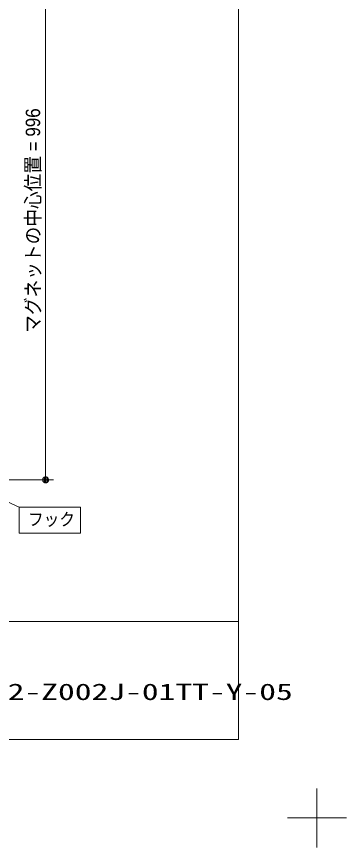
# Model space of a CAD drawing. Units: millimetres, scale not verified. Extents: x -4547 to 4547, y -2284 to 2284.
# Drawn here: x 1236 to 1866, y -2284 to -697 of the extents above; entities that cross this region are included whole.
import ezdxf
from ezdxf.enums import TextEntityAlignment as Align

# ---------------------------------------------------------------- set-up
doc = ezdxf.new("R2010")
doc.units = ezdxf.units.MM
doc.header["$LTSCALE"] = 20
for name, color, linetype, lineweight in [('0-1_0', 7, 'Continuous', 9), ('0-2_2寸法-1', 7, 'Continuous', 9), ('0-3_2寸法-3', 7, 'Continuous', 9), ('0-5_1図面枠', 7, 'Continuous', 9)]:
    doc.layers.add(name, color=color, linetype=linetype, lineweight=lineweight)
doc.styles.add('ＭＳ ゴシック', font='')
doc.styles.add('ＭＳ Ｐゴシック', font='')
doc.styles.get('ＭＳ ゴシック').set_extended_font_data('MS Gothic')
doc.styles.get('ＭＳ Ｐゴシック').set_extended_font_data('MS PGothic')

# ---------------------------------------------------------------- blocks, each defined once
blk = doc.blocks.new('_Dot')
at = {"layer": '0-1_0'}
for p, q in [((-10, 0), (-20, 0)), ((9.78, 2), (-9.78, 2)), ((7.99, 6), (-7.99, 6)), ((9.16, -3.98), (-9.16, -3.98)), ((6, -7.98), (-6, -7.98))]:
    blk.add_line(p, q, dxfattribs=at)
for points in [[(10, 0), (9.92, 1.25), (9.69, 2.49), (9.3, 3.68), (8.76, 4.82), (8.09, 5.88), (7.29, 6.85), (6.37, 7.71), (5.36, 8.44), (4.26, 9.05), (3.09, 9.51), (1.87, 9.82), (0.63, 9.98), (-0.63, 9.98), (-1.87, 9.82), (-3.09, 9.51), (-4.26, 9.05), (-5.36, 8.44), (-6.37, 7.71), (-7.29, 6.85), (-8.09, 5.88), (-8.76, 4.82), (-9.3, 3.68), (-9.69, 2.49), (-9.92, 1.25), (-10, 0), (0, 0)], [(-10, 0), (-9.92, -1.25), (-9.69, -2.49), (-9.3, -3.68), (-8.76, -4.82), (-8.09, -5.88), (-7.29, -6.85), (-6.37, -7.71), (-5.36, -8.44), (-4.26, -9.05), (-3.09, -9.51), (-1.87, -9.82), (-0.63, -9.98), (0.63, -9.98), (1.87, -9.82), (3.09, -9.51), (4.26, -9.05), (5.36, -8.44), (6.37, -7.71), (7.29, -6.85), (8.09, -5.88), (8.76, -4.82), (9.3, -3.68), (9.69, -2.49), (9.92, -1.25), (10, 0), (0, 0)]]:
    blk.add_lwpolyline(points, close=True, dxfattribs=at)
blk = doc.blocks.new('グループ-112')
at = {"layer": '0-5_1図面枠'}
for p, q in [((63000, -43425), (63000, -45675)), ((64125, -44550), (61875, -44550))]:
    blk.add_line(p, q, dxfattribs=at)
blk = doc.blocks.new('グループ-114')
at = {"layer": '0-5_1図面枠'}
blk.add_line((-60000, -37050), (60000, -37050), dxfattribs=at)
blk.add_lwpolyline([(-60000, 41550), (60000, 41550), (60000, -41550), (-60000, -41550)], close=True, dxfattribs=at)
blk = doc.blocks.new('図面枠')
at = {"layer": '0-5_1図面枠'}
for name in ['グループ-112', 'グループ-114']:
    blk.add_blockref(name, (0, 0), dxfattribs=at)

msp = doc.modelspace()

# ---------------------------------------------------------------- linework, layer by layer
at = {"layer": '0-2_2寸法-1'}
for p, q in [((1291.44, -597.26), (1291.44, -1570.74)), ((1140.81, -1582), (1306.44, -1582))]:
    msp.add_line(p, q, dxfattribs=at)
at = {"layer": '0-3_2寸法-3'}
msp.add_line((1078.01, -1560.8), (1240.97, -1634), dxfattribs=at)
msp.add_lwpolyline([(1357.78, -1684), (1240.97, -1684), (1240.97, -1634), (1357.78, -1634)], close=True, dxfattribs=at)

# ---------------------------------------------------------------- block references
at = {"layer": '0-2_2寸法-1', "xscale": 0.5627563, "yscale": 0.5627563, "rotation": 270}
msp.add_blockref('_Dot', (1291.44, -1582), dxfattribs=at)
at = {"layer": '0-5_1図面枠', "xscale": 0.05, "yscale": 0.05}
msp.add_blockref('図面枠', (-1340.62, 0), dxfattribs=at)

# ---------------------------------------------------------------- texts
at = {"layer": '0-2_2寸法-1', "style": 'ＭＳ Ｐゴシック', "width": 0.9}
msp.add_text('マグネットの中心位置 = 996', height=27.51, rotation=90, dxfattribs=at).set_placement((1289.11, -1301.08), align=Align.BOTTOM_LEFT)
at = {"layer": '0-3_2寸法-3', "style": 'ＭＳ ゴシック', "width": 0.9}
msp.add_text('フック', height=24.34, dxfattribs=at).set_placement((1257.77, -1676.73), align=Align.BOTTOM_LEFT)
at = {"layer": '0-5_1図面枠', "style": 'ＭＳ ゴシック', "width": 1.5}
msp.add_text('ADSC32-Z002J-01TT-Y-05', height=31.38, dxfattribs=at).set_placement((1058.82, -2011.68), align=Align.BOTTOM_LEFT)

doc.saveas('drawing.dxf')
